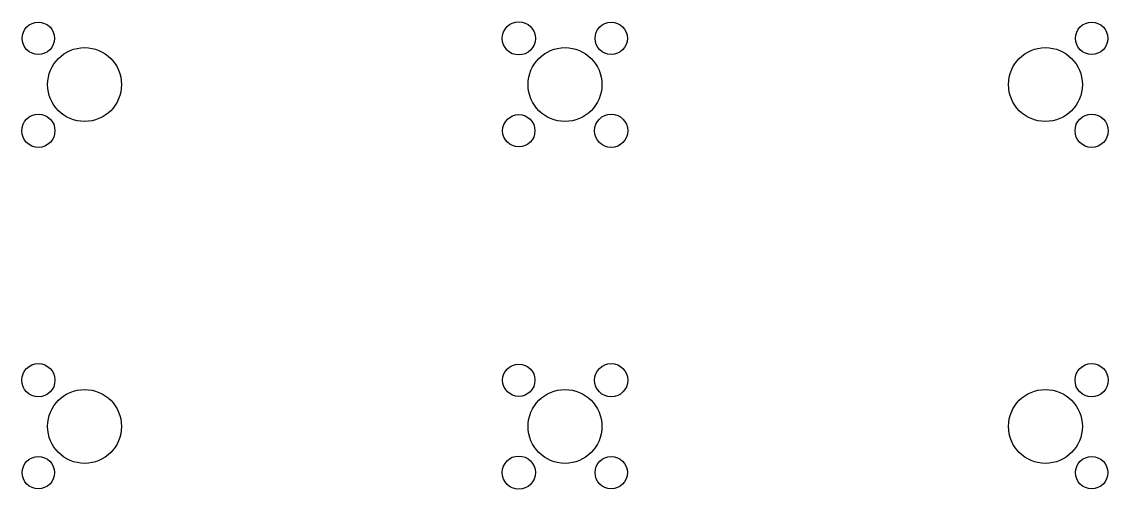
# Model space of a CAD drawing. Extents: x -588 to 588, y -253 to 253.
import ezdxf

# ---------------------------------------------------------------- set-up
doc = ezdxf.new("R2010")
doc.units = 0

msp = doc.modelspace()

# ---------------------------------------------------------------- linework, layer by layer
for centre, radius in [((-570, 235), 17.5), ((-50, 235), 18), ((50, 235), 17.5), ((570, 235), 17.5), ((-520, 185), 40), ((0, 185), 40), ((520, 185), 40), ((-570, 135), 18), ((50, 135), 18), ((570, 135), 18), ((-50, 135), 17.5), ((-570, -135), 18), ((-50, -135), 17.5), ((50, -135), 18), ((570, -135), 18), ((-520, -185), 40), ((0, -185), 40), ((520, -185), 40), ((-570, -235), 17.5), ((-50, -235), 18), ((50, -235), 17.5), ((570, -235), 17.5)]:
    msp.add_circle(centre, radius)

doc.saveas('drawing.dxf')
